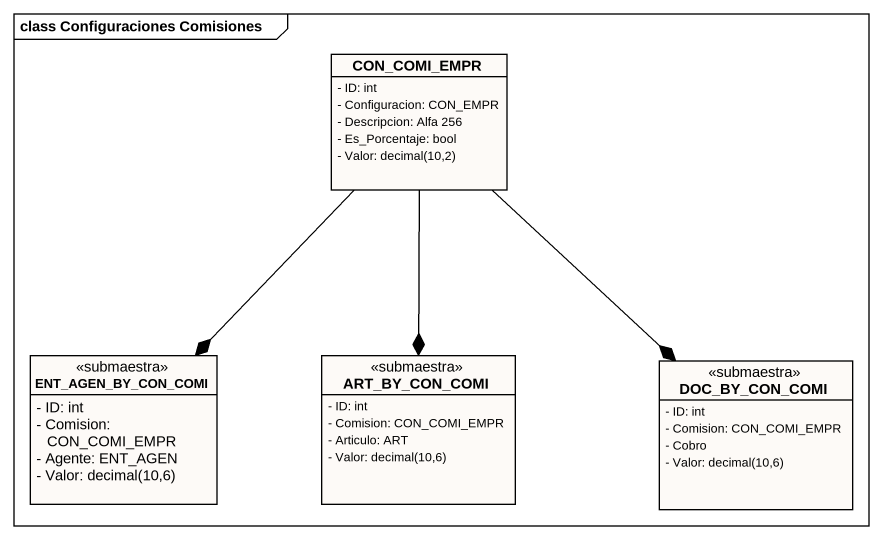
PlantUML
@startuml
mainframe class Configuraciones Comisiones
hide circle
hide empty members
skinparam classAttributeIconSize 0
class CON_COMI_EMPR #FDFAF7 {
  - ID: int
  - Configuracion: CON_EMPR
  - Descripcion: Alfa 256
  - Es_Porcentaje: bool
  {field} - Valor: decimal(10,2)
}
class ENT_AGEN_BY_CON_COMI <<submaestra>> #FDFAF7 {
  - ID: int
  - Comision: CON_COMI_EMPR
  - Agente: ENT_AGEN
  {field} - Valor: decimal(10,6)
}
class ART_BY_CON_COMI <<submaestra>> #FDFAF7 {
  - ID: int
  - Comision: CON_COMI_EMPR
  - Articulo: ART
  {field} - Valor: decimal(10,6)
}
class DOC_BY_CON_COMI <<submaestra>> #FDFAF7 {
  - ID: int
  - Comision: CON_COMI_EMPR
  - Cobro
  {field} - Valor: decimal(10,6)
}
CON_COMI_EMPR --* ENT_AGEN_BY_CON_COMI
CON_COMI_EMPR --* ART_BY_CON_COMI
CON_COMI_EMPR --* DOC_BY_CON_COMI
@enduml
